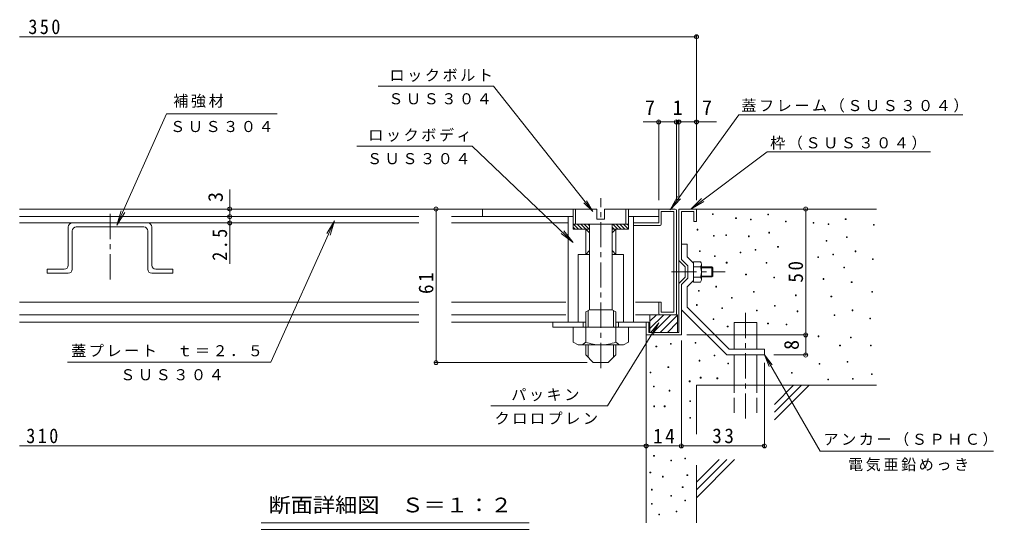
# Model space of a CAD drawing. Units: millimetres, scale not verified. Extents: x -323 to 376, y -274 to 227.
# Drawn here: x -11.4 to 375.6, y 24.5 to 227.2 of the extents above; entities that cross this region are included whole.
import ezdxf
from ezdxf.enums import TextEntityAlignment as Align

# ---------------------------------------------------------------- set-up
doc = ezdxf.new("R2010")
doc.units = ezdxf.units.MM
doc.header["$LTSCALE"] = 2
doc.header["$PDMODE"] = 32
doc.header["$PDSIZE"] = 1.6
doc.linetypes.add('CHAIN1', pattern=[8, 5, -1, 1, -1])
doc.linetypes.add('DASHED3', pattern=[4, 3, -1])
for name, color, linetype, lineweight in [('D-0', 7, 'Continuous', 9), ('D-1', 2, 'Continuous', 9), ('D-2', 3, 'Continuous', 9), ('D-4', 7, 'Continuous', 9), ('D-6', 6, 'Continuous', 5)]:
    doc.layers.add(name, color=color, linetype=linetype, lineweight=lineweight)
doc.styles.add('ＭＳ ゴシック', font='')
doc.styles.get('ＭＳ ゴシック').set_extended_font_data('MS Gothic')

msp = doc.modelspace()

# ---------------------------------------------------------------- linework, layer by layer
at = {"layer": 'D-0'}
for points in [[(263.932, 149.731), (263.932, 150.031), (264.232, 150.031), (264.232, 149.731)], [(273.181, 148.074), (273.181, 148.375), (273.481, 148.375), (273.481, 148.074)], [(279.08, 147.558), (279.08, 147.858), (279.38, 147.858), (279.38, 147.558)], [(285.936, 149.583), (285.936, 149.883), (286.236, 149.883), (286.236, 149.583)], [(316.749, 147.741), (316.749, 148.041), (317.049, 148.041), (317.049, 147.741)], [(257.858, 143.519), (257.858, 143.819), (258.158, 143.819), (258.158, 143.519)], [(293.022, 146.73), (293.022, 147.03), (293.322, 147.03), (293.322, 146.73)], [(303.994, 146.233), (303.994, 146.533), (304.294, 146.533), (304.294, 146.233)], [(309.893, 145.717), (309.893, 146.017), (310.193, 146.017), (310.193, 145.717)], [(327.926, 145.486), (327.926, 145.786), (328.226, 145.786), (328.226, 145.486)], [(264.346, 141.034), (264.346, 141.334), (264.646, 141.334), (264.646, 141.034)], [(269.316, 141.31), (269.316, 141.61), (269.616, 141.61), (269.616, 141.31)], [(278.275, 140.886), (278.275, 141.186), (278.575, 141.186), (278.575, 140.886)], [(286.35, 142.336), (286.35, 142.636), (286.65, 142.636), (286.65, 142.336)], [(309.088, 139.045), (309.088, 139.345), (309.387, 139.345), (309.387, 139.045)], [(317.163, 140.494), (317.163, 140.794), (317.463, 140.794), (317.463, 140.494)], [(280.967, 135.503), (280.967, 135.803), (281.267, 135.803), (281.267, 135.503)], [(289.87, 136.745), (289.87, 137.045), (290.17, 137.045), (290.17, 136.745)], [(258.825, 134.961), (258.825, 135.261), (259.125, 135.261), (259.125, 134.961)], [(264.76, 133.028), (264.76, 133.328), (265.06, 133.328), (265.06, 133.028)], [(274.962, 134.467), (274.962, 134.767), (275.262, 134.767), (275.262, 134.467)], [(305.775, 132.626), (305.775, 132.926), (306.074, 132.926), (306.074, 132.626)], [(311.779, 133.661), (311.779, 133.961), (312.079, 133.961), (312.079, 133.661)], [(320.683, 134.903), (320.683, 135.203), (320.983, 135.203), (320.983, 134.903)], [(327.512, 131.82), (327.512, 132.12), (327.812, 132.12), (327.812, 131.82)], [(269.454, 130.405), (269.454, 130.705), (269.754, 130.705), (269.754, 130.405)], [(285.315, 130.326), (285.315, 130.626), (285.615, 130.626), (285.615, 130.326)], [(316.128, 128.484), (316.128, 128.785), (316.428, 128.785), (316.428, 128.484)], [(277.147, 125.748), (277.147, 126.048), (277.447, 126.048), (277.447, 125.748)], [(288.329, 124.505), (288.329, 124.805), (288.629, 124.805), (288.629, 124.505)], [(307.96, 123.906), (307.96, 124.206), (308.26, 124.206), (308.26, 123.906)], [(265.313, 120.88), (265.313, 121.18), (265.612, 121.18), (265.612, 120.88)], [(319.142, 122.664), (319.142, 122.964), (319.442, 122.964), (319.442, 122.664)], [(258.41, 119.224), (258.41, 119.524), (258.71, 119.524), (258.71, 119.224)], [(271.524, 116.463), (271.524, 116.763), (271.824, 116.763), (271.824, 116.463)], [(280.221, 118.81), (280.221, 119.11), (280.521, 119.11), (280.521, 118.81)], [(296.924, 117.429), (296.924, 117.729), (297.224, 117.729), (297.224, 117.429)], [(311.034, 116.968), (311.034, 117.268), (311.334, 117.268), (311.334, 116.968)], [(327.305, 118.775), (327.305, 119.075), (327.605, 119.075), (327.605, 118.775)], [(257.582, 113.564), (257.582, 113.864), (257.882, 113.864), (257.882, 113.564)], [(267.659, 112.322), (267.659, 112.622), (267.959, 112.622), (267.959, 112.322)], [(288.642, 113.288), (288.642, 113.588), (288.941, 113.588), (288.941, 113.288)], [(281.463, 111.355), (281.463, 111.655), (281.763, 111.655), (281.763, 111.355)], [(297.614, 111.079), (297.614, 111.379), (297.914, 111.379), (297.914, 111.079)], [(312.276, 109.514), (312.276, 109.814), (312.576, 109.814), (312.576, 109.514)], [(319.454, 111.446), (319.454, 111.747), (319.754, 111.747), (319.754, 111.446)], [(326.476, 108.215), (326.476, 108.515), (326.776, 108.515), (326.776, 108.215)], [(264.208, 107.904), (264.208, 108.204), (264.508, 108.204), (264.508, 107.904)], [(269.868, 105.006), (269.868, 105.306), (270.168, 105.306), (270.168, 105.006)], [(285.881, 106.248), (285.881, 106.548), (286.181, 106.548), (286.181, 106.248)], [(293.197, 105.834), (293.197, 106.134), (293.497, 106.134), (293.497, 105.834)], [(305.943, 101.14), (305.943, 101.44), (306.243, 101.44), (306.243, 101.14)], [(318.827, 100.657), (318.827, 100.957), (319.127, 100.957), (319.127, 100.657)], [(241.529, 97.12), (241.529, 97.42), (241.829, 97.42), (241.829, 97.12)], [(247.327, 98.155), (247.327, 98.455), (247.627, 98.455), (247.627, 98.155)], [(257.059, 98.569), (257.059, 98.869), (257.359, 98.869), (257.359, 98.569)], [(314.501, 97.436), (314.501, 97.736), (314.801, 97.736), (314.801, 97.436)], [(326.741, 97.436), (326.741, 97.736), (327.041, 97.736), (327.041, 97.436)], [(264.651, 93.531), (264.651, 93.831), (264.951, 93.831), (264.951, 93.531)], [(246.292, 88.837), (246.292, 89.137), (246.592, 89.137), (246.592, 88.837)], [(258.715, 91.46), (258.715, 91.76), (259.015, 91.76), (259.015, 91.46)], [(270.035, 90.356), (270.035, 90.656), (270.335, 90.656), (270.335, 90.356)], [(306.357, 90.166), (306.357, 90.466), (306.657, 90.466), (306.657, 90.166)], [(317.446, 90.994), (317.446, 91.294), (317.746, 91.294), (317.746, 90.994)], [(239.251, 86.767), (239.251, 87.067), (239.551, 87.067), (239.551, 86.767)], [(295.383, 86.646), (295.383, 86.946), (295.683, 86.946), (295.683, 86.646)], [(327.109, 86.117), (327.109, 86.417), (327.409, 86.417), (327.409, 86.117)], [(240.494, 81.176), (240.494, 81.476), (240.794, 81.476), (240.794, 81.176)], [(254.781, 83.247), (254.781, 83.547), (255.081, 83.547), (255.081, 83.247)], [(259.129, 84.696), (259.129, 84.996), (259.429, 84.996), (259.429, 84.696)], [(265.755, 84.42), (265.755, 84.72), (266.055, 84.72), (266.055, 84.42)], [(309.808, 84), (309.808, 84.3), (310.108, 84.3), (310.108, 84)], [(319.563, 84.276), (319.563, 84.576), (319.863, 84.576), (319.863, 84.276)], [(246.706, 79.52), (246.706, 79.82), (247.006, 79.82), (247.006, 79.52)], [(240.701, 73.308), (240.701, 73.608), (241.001, 73.608), (241.001, 73.308)], [(244.842, 73.308), (244.842, 73.608), (245.142, 73.608), (245.142, 73.308)], [(254.988, 75.378), (254.988, 75.678), (255.288, 75.678), (255.288, 75.378)], [(254.988, 68.752), (254.988, 69.052), (255.288, 69.052), (255.288, 68.752)], [(240.597, 53.637), (240.597, 53.937), (240.897, 53.937), (240.897, 53.637)], [(247.43, 51.773), (247.43, 52.073), (247.73, 52.073), (247.73, 51.773)], [(253.021, 52.601), (253.021, 52.902), (253.321, 52.902), (253.321, 52.601)], [(239.148, 47.011), (239.148, 47.311), (239.448, 47.311), (239.448, 47.011)], [(244.117, 45.354), (244.117, 45.654), (244.417, 45.654), (244.417, 45.354)], [(253.849, 45.975), (253.849, 46.276), (254.149, 46.276), (254.149, 45.975)], [(239.769, 40.178), (239.769, 40.478), (240.069, 40.478), (240.069, 40.178)], [(251.986, 41.213), (251.986, 41.513), (252.286, 41.513), (252.286, 41.213)], [(239.769, 34.587), (239.769, 34.887), (240.069, 34.887), (240.069, 34.587)], [(247.43, 37.693), (247.43, 37.993), (247.73, 37.993), (247.73, 37.693)], [(253.021, 35.829), (253.021, 36.13), (253.321, 36.13), (253.321, 35.829)], [(249.501, 31.481), (249.501, 31.781), (249.801, 31.781), (249.801, 31.481)], [(242.668, 30.342), (242.668, 30.642), (242.968, 30.642), (242.968, 30.342)]]:
    msp.add_lwpolyline(points, close=True, dxfattribs=at)
at = {"layer": 'D-1'}
for p, q in [((250.635, 151.862), (250.635, 102.862)), ((257.635, 151.862), (250.635, 151.862)), ((257.635, 151.862), (257.635, 146.862)), ((251.635, 150.862), (251.635, 131.862)), ((256.635, 150.862), (251.635, 150.862)), ((256.635, 150.862), (256.635, 146.862)), ((257.635, 146.862), (256.635, 146.862)), ((253.935, 137.862), (251.635, 137.862)), ((253.935, 137.862), (253.935, 132.815)), ((251.635, 131.862), (254.135, 129.362)), ((253.935, 132.815), (256.435, 130.315)), ((250.635, 131.448), (253.135, 128.948)), ((253.135, 128.948), (253.135, 124.777)), ((254.135, 129.362), (254.135, 124.362)), ((259.26, 130.912), (256.435, 130.912)), ((256.435, 130.912), (256.435, 122.812)), ((259.26, 128.892), (256.435, 128.892)), ((259.635, 129.902), (259.635, 123.823)), ((263.756, 128.862), (259.635, 128.862)), ((264.135, 128.483), (259.635, 128.483)), ((263.756, 128.862), (263.756, 124.862)), ((264.135, 128.483), (263.756, 128.862)), ((264.135, 128.483), (264.135, 125.241)), ((253.135, 124.777), (250.635, 122.277)), ((254.135, 124.362), (251.635, 121.862)), ((259.26, 124.833), (256.435, 124.833)), ((264.135, 125.241), (259.635, 125.241)), ((259.635, 124.862), (263.756, 124.862)), ((264.135, 125.241), (263.756, 124.862)), ((251.635, 121.862), (251.635, 101.862)), ((256.435, 123.41), (253.935, 120.91)), ((253.935, 120.91), (253.935, 112.815)), ((259.26, 122.812), (256.435, 122.812)), ((253.935, 112.815), (270.588, 96.162)), ((239.135, 107.239), (241.758, 109.862)), ((239.135, 104.411), (244.587, 109.862)), ((239.135, 109.862), (239.135, 102.862)), ((239.135, 109.862), (250.135, 109.862)), ((240.415, 102.862), (247.415, 109.862)), ((243.244, 102.862), (250.135, 109.754)), ((250.135, 109.862), (250.135, 102.862)), ((251.635, 111.862), (269.635, 93.862)), ((238.635, 106.862), (237.635, 106.862)), ((237.635, 106.862), (237.635, 101.862)), ((238.635, 106.862), (238.635, 102.862)), ((246.072, 102.862), (250.135, 106.925)), ((251.635, 101.862), (237.635, 101.862)), ((250.635, 102.862), (238.635, 102.862)), ((269.635, 93.862), (284.635, 93.862)), ((270.588, 96.162), (284.635, 96.162)), ((284.635, 93.862), (284.635, 96.162))]:
    msp.add_line(p, q, dxfattribs=at)
at = {"layer": 'D-1', "linetype": 'CHAIN1'}
msp.add_line((247.669, 126.862), (269.032, 126.862), dxfattribs=at)
at = {"layer": 'D-1'}
for centre, radius, start, end in [((258.087, 129.902), 1.548, 319.24529, 40.75453), ((253.961, 126.862), 5.674, 339.04448, 20.95552), ((258.087, 123.823), 1.548, 319.24486, 40.75514)]:
    msp.add_arc(centre, radius, start, end, dxfattribs=at)
at = {"layer": 'D-2', "linetype": 'CHAIN1'}
for p, q in [((219.597, 88.679), (219.597, 156.153)), ((24.635, 149.918), (24.635, 123.909))]:
    msp.add_line(p, q, dxfattribs=at)
at = {"layer": 'D-2'}
for p, q in [((218.097, 151.862), (-11.351, 151.862)), ((172.635, 151.862), (172.635, 148.862)), ((208.597, 151.862), (208.597, 143.862)), ((209.597, 151.862), (209.597, 145.862)), ((218.097, 147.862), (218.097, 151.862)), ((221.097, 151.862), (249.135, 151.862)), ((229.597, 151.862), (229.597, 145.862)), ((230.597, 151.862), (230.597, 143.862)), ((242.635, 151.862), (242.635, 146.362)), ((249.635, 110.362), (249.635, 151.362)), ((-11.351, 148.862), (147.314, 148.862)), ((160.352, 148.862), (208.597, 148.862)), ((206.597, 148.862), (206.597, 106.862)), ((242.635, 148.862), (230.597, 148.862)), ((232.597, 148.862), (232.597, 106.862)), ((248.635, 150.862), (243.635, 150.862)), ((243.635, 145.862), (243.635, 150.862)), ((248.635, 150.862), (248.635, 110.862)), ((-11.351, 146.362), (147.314, 146.362)), ((8.035, 144.762), (8.035, 129.562)), ((38.035, 144.762), (11.235, 144.762)), ((41.235, 144.762), (41.235, 129.562)), ((206.597, 146.362), (160.352, 146.362)), ((230.559, 145.862), (208.597, 145.862)), ((209.372, 143.862), (208.597, 144.638)), ((215.097, 143.862), (208.597, 143.862)), ((210.787, 143.862), (208.787, 145.862)), ((212.201, 143.862), (210.201, 145.862)), ((215.097, 142.38), (211.615, 145.862)), ((215.029, 143.862), (213.029, 145.862)), ((213.597, 143.862), (213.597, 133.862)), ((213.597, 143.862), (213.606, 143.853)), ((215.097, 145.209), (214.443, 145.862)), ((215.097, 145.862), (215.097, 111.863)), ((224.097, 145.862), (224.097, 111.863)), ((224.929, 143.862), (224.097, 144.694)), ((230.559, 143.862), (224.097, 143.862)), ((225.597, 143.862), (224.097, 142.362)), ((226.343, 143.862), (224.343, 145.862)), ((225.597, 143.862), (225.597, 133.862)), ((227.757, 143.862), (225.757, 145.862)), ((229.171, 143.862), (227.171, 145.862)), ((230.586, 143.862), (228.586, 145.862)), ((230.597, 145.265), (230, 145.862)), ((242.635, 146.362), (232.597, 146.362)), ((243.135, 145.362), (232.597, 145.362)), ((9.635, 127.962), (9.635, 143.162)), ((39.635, 127.962), (39.635, 143.162)), ((215.097, 133.862), (210.597, 133.862)), ((210.597, 133.862), (210.597, 106.862)), ((213.597, 133.862), (215.097, 135.363)), ((225.597, 133.862), (224.097, 135.363)), ((228.597, 133.862), (224.097, 133.862)), ((228.597, 133.862), (228.597, 106.862)), ((-0.365, 126.362), (-0.365, 127.962)), ((6.435, 127.962), (-0.365, 127.962)), ((42.835, 127.962), (49.635, 127.962)), ((49.635, 126.362), (49.635, 127.962)), ((8.035, 126.362), (-0.365, 126.362)), ((41.235, 126.362), (49.635, 126.362)), ((-11.351, 114.862), (147.314, 114.862)), ((160.352, 114.862), (205.771, 114.862)), ((242.635, 110.362), (242.635, 114.862)), ((147.314, 109.862), (-11.351, 109.862)), ((205.771, 109.862), (160.352, 109.862)), ((215.097, 111.863), (213.597, 110.997)), ((213.597, 104.862), (213.597, 110.997)), ((214.597, 104.862), (214.597, 111.574)), ((224.097, 111.863), (215.097, 111.863)), ((224.097, 111.863), (225.597, 110.997)), ((224.597, 104.862), (224.597, 111.574)), ((225.597, 104.862), (225.597, 110.997)), ((249.135, 109.862), (233.441, 109.862)), ((-11.351, 106.862), (147.314, 106.862)), ((213.597, 106.862), (160.352, 106.862)), ((200.559, 106.862), (200.559, 104.862)), ((200.559, 104.862), (237.635, 104.862)), ((208.597, 104.862), (208.597, 99.017)), ((212.597, 104.862), (212.597, 106.862)), ((213.597, 99.017), (213.597, 104.862)), ((237.635, 106.862), (225.597, 106.862)), ((225.597, 99.017), (225.597, 104.862)), ((226.597, 104.862), (226.597, 106.862)), ((230.597, 104.862), (230.597, 99.017)), ((210.597, 97.862), (208.597, 99.017)), ((210.597, 97.862), (228.597, 97.862)), ((213.597, 93.862), (213.597, 97.863)), ((214.597, 92.863), (214.597, 97.863)), ((224.597, 92.863), (224.597, 97.863)), ((228.597, 97.862), (230.597, 99.017)), ((216.597, 90.863), (213.597, 93.862)), ((216.597, 90.863), (222.597, 90.863))]:
    msp.add_line(p, q, dxfattribs=at)
for points in [[(218.097, 147.862), (221.097, 147.862), (221.097, 151.862)], [(248.635, 110.862), (243.635, 110.862), (243.635, 114.862), (233.441, 114.862)], [(222.597, 90.863), (225.597, 93.862), (225.597, 97.863)]]:
    msp.add_lwpolyline(points, dxfattribs=at)
for centre, radius, start, end in [((243.135, 151.362), 0.5, 90, 180), ((249.135, 151.362), 0.5, 0, 90), ((9.635, 144.762), 1.6, 90, 180), ((11.235, 143.162), 1.6, 90, 180), ((38.035, 143.162), 1.6, 0, 90), ((39.635, 144.762), 1.6, 0, 90), ((243.135, 145.862), 0.5, 270, 0), ((6.435, 129.562), 1.6, 270, 0), ((8.035, 127.962), 1.6, 270, 0), ((41.235, 127.962), 1.6, 180, 270), ((42.835, 129.562), 1.6, 180, 270), ((243.135, 110.362), 0.5, 180, 270), ((249.135, 110.362), 0.5, 270, 0), ((211.232, 100.862), 3, 270.00015, 322.04065), ((219.765, 114.902), 17.04, 248.7785, 269.43475), ((219.429, 114.902), 17.04, 270.56525, 291.2215), ((227.962, 100.862), 3, 217.95935, 269.99985), ((227.962, 100.862), 3, 270.00015, 270.00017)]:
    msp.add_arc(centre, radius, start, end, dxfattribs=at)
at = {"layer": 'D-4'}
for p, q in [((257.635, 155.461), (257.635, 220.927)), ((-11.351, 220.327), (257.635, 220.327)), ((47.079, 189.777), (91.093, 189.777)), ((236.405, 186.507), (265.568, 186.507)), ((242.635, 155.461), (242.635, 187.107)), ((249.635, 155.461), (249.635, 187.107)), ((250.635, 155.461), (250.635, 187.107)), ((274.426, 189.358), (363.426, 189.358)), ((285.649, 174.563), (350.649, 174.563)), ((72.205, 130.111), (72.205, 159.624)), ((216.435, 150.839), (213.869, 155.131)), ((247.227, 151.534), (251.336, 155.906)), ((255.37, 151.873), (260.6, 154.814)), ((72.205, 151.862), (72.805, 151.862)), ((154.162, 90.863), (154.162, 151.862)), ((301.028, 93.862), (301.028, 151.862)), ((27.366, 145.402), (30.497, 150.521)), ((72.205, 148.862), (72.805, 148.862)), ((88.513, 91.001), (113.866, 147.211)), ((113.866, 147.211), (110.706, 142.111)), ((113.866, 147.211), (112.134, 141.467)), ((72.205, 146.362), (72.805, 146.362)), ((208.682, 138.59), (204.916, 143.261)), ((222.289, 73.59), (242.648, 106.688)), ((242.648, 106.688), (239.495, 102.808)), ((242.648, 106.688), (240.607, 102.124)), ((253.818, 101.862), (301.628, 101.862)), ((251.635, 99.61), (251.635, 57.127)), ((284.635, 93.862), (287.679, 89.896)), ((284.635, 93.862), (286.548, 89.243)), ((288.419, 93.862), (301.628, 93.862)), ((88.513, 91.001), (7.752, 91.001)), ((214.167, 90.863), (153.562, 90.863)), ((284.635, 90.769), (284.635, 57.127)), ((222.289, 73.59), (175.977, 73.59)), ((-11.351, 57.727), (284.635, 57.727)), ((84.625, 27.162), (191.18, 27.162)), ((84.625, 24.49), (191.18, 24.49))]:
    msp.add_line(p, q, dxfattribs=at)
for points in [[(131.109, 200.675), (176.962, 200.675), (216.435, 150.839), (212.845, 154.32)], [(47.079, 189.777), (27.366, 145.402), (29.066, 151.157)], [(274.426, 189.358), (247.227, 151.534), (250.064, 156.821)], [(122.648, 176.88), (168.501, 176.88), (208.682, 138.59), (203.835, 142.127)], [(285.649, 174.563), (255.37, 151.873), (259.661, 156.067)], [(284.635, 93.862), (306.706, 55.634), (375.638, 55.634)]]:
    msp.add_lwpolyline(points, dxfattribs=at)
for p in [(257.635, 220.327), (242.635, 186.507), (249.635, 186.507), (250.635, 186.507), (257.635, 186.507), (72.205, 151.862), (154.162, 151.862), (301.028, 151.862), (72.205, 148.862), (72.205, 146.362), (301.028, 101.862), (301.028, 93.862), (154.162, 90.863), (237.635, 57.727), (251.635, 57.727), (284.635, 57.727)]:
    msp.add_point(p, dxfattribs=at)
at = {"layer": 'D-6'}
for p, q in [((329.158, 151.862), (257.635, 151.862)), ((272.635, 106.718), (281.635, 106.718)), ((272.635, 96.162), (272.635, 106.718)), ((281.635, 96.162), (281.635, 106.718)), ((237.635, 101.862), (237.635, 27.162)), ((272.635, 81.862), (272.635, 93.862)), ((281.635, 81.862), (281.635, 93.862)), ((329.158, 81.862), (257.635, 81.862)), ((257.635, 81.862), (257.635, 62.331)), ((296.225, 81.862), (288.576, 74.214)), ((299.284, 81.862), (288.576, 71.154)), ((302.344, 81.862), (288.576, 68.094)), ((266.639, 52.277), (257.635, 43.273)), ((269.699, 52.277), (257.635, 40.213)), ((272.759, 52.277), (257.635, 37.153)), ((257.635, 50.106), (257.635, 27.162))]:
    msp.add_line(p, q, dxfattribs=at)
at = {"layer": 'D-6', "linetype": 'CHAIN1'}
msp.add_line((277.135, 68.575), (277.135, 111.332), dxfattribs=at)
at = {"layer": 'D-6', "linetype": 'DASHED3'}
for p, q in [((272.635, 70.851), (272.635, 81.862)), ((281.635, 70.851), (281.635, 81.862))]:
    msp.add_line(p, q, dxfattribs=at)

# ---------------------------------------------------------------- texts
at = {"layer": 'D-4', "color": 2, "style": 'ＭＳ ゴシック'}
for s, p in [('7', (237.111, 187.507)), ('1', (248.135, 187.507)), ('7', (259.81, 187.507))]:
    msp.add_text(s, height=5.865, dxfattribs=at).set_placement(p, align=Align.BOTTOM_LEFT)
for s, p in [('3', (71.205, 154.641)), ('8', (300.028, 95.862))]:
    msp.add_text(s, height=5.865, rotation=90, dxfattribs=at).set_placement(p, align=Align.BOTTOM_LEFT)
at = {"layer": 'D-4', "color": 2, "style": 'ＭＳ ゴシック', "width": 1.1}
msp.add_text('断面詳細図\u3000Ｓ＝１：２', height=5.865, dxfattribs=at).set_placement((87.642, 29.548), align=Align.BOTTOM_LEFT)
at = {"layer": 'D-4', "color": 2, "char_height": 5.865, "attachment_point": 7, "style": 'ＭＳ ゴシック'}
for s, insert in [('\\T1.27;\\W0.9;350', (-7.824, 221.327)), ('\\T1.27;\\W0.9;310', (-8.654, 58.727)), ('\\T1.27;\\W0.95;14', (240.385, 58.727)), ('\\T1.27;\\W0.95;33', (263.885, 58.727))]:
    msp.add_mtext(s, dxfattribs=dict(at, insert=insert))
at = {"layer": 'D-4', "char_height": 4.399, "attachment_point": 7, "style": 'ＭＳ ゴシック'}
for s, insert in [('\\T1.17;ロックボルト', (135.663, 202.402)), ('\\T1.17;補強材', (49.755, 192.105)), ('\\T1.17;ＳＵＳ３０４', (135.19, 193.421)), ('\\T1.17;蓋フレーム（ＳＵＳ３０４）', (275.44, 190.23)), ('\\T1.17;ＳＵＳ３０４', (48.513, 182.395)), ('\\T1.17;ロックボディ', (127.202, 178.607)), ('\\T1.17;枠（ＳＵＳ３０４）', (286.872, 175.416)), ('\\T1.17;ＳＵＳ３０４', (126.729, 169.625)), ('\\T1.17;蓋プレート\u3000ｔ＝２．５', (9.185, 93.089)), ('\\T1.17;ＳＵＳ３０４', (28.691, 83.74)), ('\\T1.17;パッキン', (184.047, 75.451)), ('\\T1.17;クロロプレン', (177.406, 66.201)), ('\\T1.17;アンカー（ＳＰＨＣ）', (308.081, 57.591)), ('\\T1.17;電気亜鉛めっき', (317.835, 47.593))]:
    msp.add_mtext(s, dxfattribs=dict(at, insert=insert))
at = {"layer": 'D-4', "color": 2, "char_height": 5.865, "attachment_point": 7, "rotation": 90, "style": 'ＭＳ ゴシック'}
for s, insert in [('\\T1.27;\\W0.9;2.5', (71.205, 131.331)), ('\\T1.27;\\W0.95;50', (300.028, 122.612)), ('\\T1.27;\\W0.95;61', (153.162, 118.112))]:
    msp.add_mtext(s, dxfattribs=dict(at, insert=insert))

doc.saveas('drawing.dxf')
